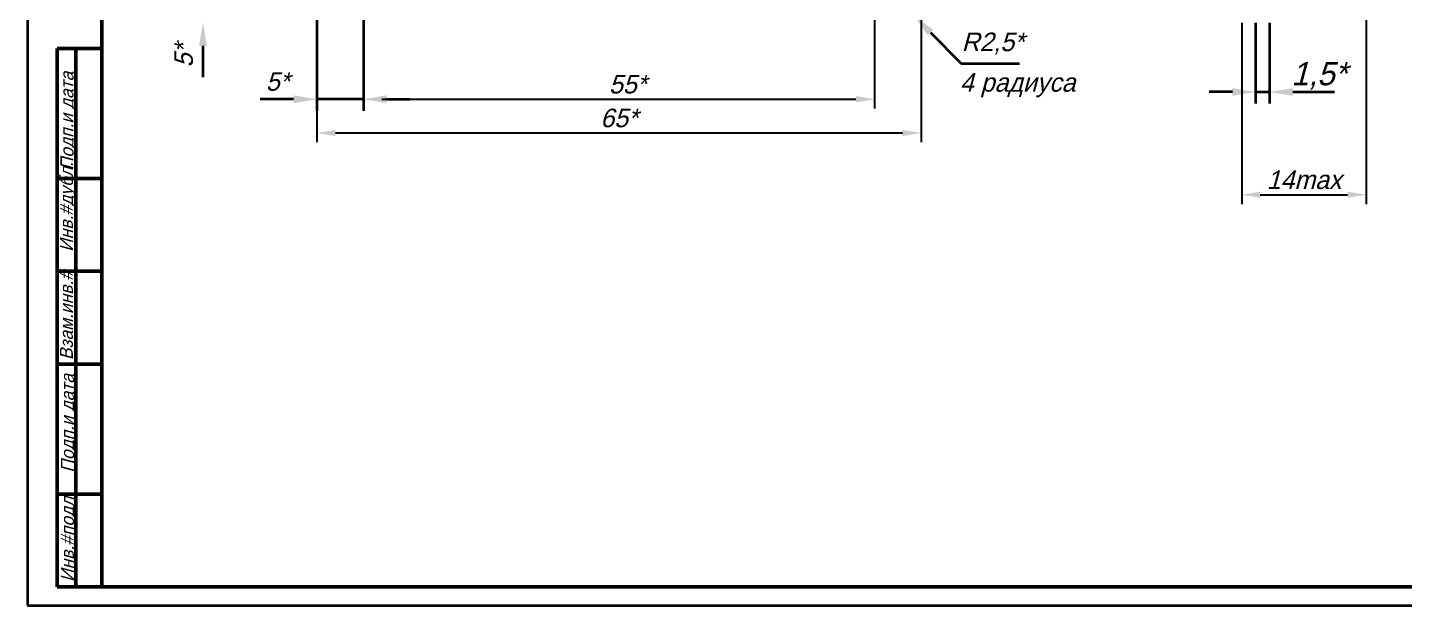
# Model space of a CAD drawing. Extents: x 23088 to 26685, y -1277 to -208.
# Drawn here: x 25871.6 to 26242, y -943.5 to -787.9 of the extents above; entities that cross this region are included whole.
import ezdxf

# ---------------------------------------------------------------- set-up
doc = ezdxf.new("R2010")
doc.units = 0
doc.header["$MEASUREMENT"] = 0
doc.layers.get('Defpoints').update_dxf_attribs({"color": 8, "linetype": 'CONTINUOUS'})
doc.layers.add('CONTUR', color=7, linetype='CONTINUOUS', lineweight=50)
doc.layers.add('DIM', color=1, linetype='CONTINUOUS', lineweight=35)
doc.layers.add('TEXT', color=1, linetype='CONTINUOUS')
doc.styles.add('ECKD', font='ec5cdwin.shx', dxfattribs={"oblique": 15})
doc.styles.get("Standard").update_dxf_attribs({"font": 'ec5cdwin.shx'})
doc.dimstyles.new('05', dxfattribs={"dimtxt": 5, "dimasz": 5, "dimexe": 2.5, "dimexo": 0, "dimgap": 1.5, "dimtad": 1, "dimtoh": 1, "dimlfac": 0.5, "dimtxsty": 'ECKD', "dimcen": -3, "dimdle": 1.25, "dimclrd": 256, "dimclre": 256, "dimclrt": 256, "dimaunit": 1, "dimadec": 0, "dimazin": 0, "dimtfac": 0.45, "dimtmove": 0, "dimatfit": 2, "dimfxl": 1, "dimtvp": 0.9, "dimtolj": 1, "dimtzin": 12, "dimarcsym": 1})

# ---------------------------------------------------------------- blocks, each defined once
blk = doc.blocks.new('*D683')
at = {"layer": 'Defpoints', "color": 0, "transparency": 16777216}
for p in [(25949.44, -780.35), (26111.94, -780.35), (26111.94, -816.3)]:
    blk.add_point(p, dxfattribs=at)
at = {"layer": 'DIM', "lineweight": -2, "transparency": 16777216}
for p, q in [((25949.44, -780.35), (25949.44, -818.8)), ((26111.94, -780.35), (26111.94, -818.8)), ((25954.44, -816.3), (26106.94, -816.3))]:
    blk.add_line(p, q, dxfattribs=at)
at = {"layer": 'DIM', "transparency": 16777216}
for points in [[(25954.44, -815.47), (25954.44, -817.13), (25949.44, -816.3)], [(26106.94, -815.47), (26106.94, -817.13), (26111.94, -816.3)]]:
    blk.add_solid(points, dxfattribs=at)
at = {"layer": 'DIM', "transparency": 16777216, "insert": (26030.69, -812.29), "char_height": 5, "attachment_point": 5, "style": 'ECKD'}
blk.add_mtext('\\A1;65*', dxfattribs=at)
blk = doc.blocks.new('*D687')
at = {"layer": 'Defpoints', "color": 0, "transparency": 16777216}
for p in [(25961.94, -774.1), (26099.44, -774.1), (26099.44, -807.21)]:
    blk.add_point(p, dxfattribs=at)
at = {"layer": 'DIM', "lineweight": -2, "transparency": 16777216}
for p, q in [((25961.94, -774.1), (25961.94, -809.71)), ((26099.44, -774.1), (26099.44, -809.71)), ((25966.94, -807.21), (26094.44, -807.21))]:
    blk.add_line(p, q, dxfattribs=at)
at = {"layer": 'DIM', "transparency": 16777216}
for points in [[(25966.94, -806.37), (25966.94, -808.04), (25961.94, -807.21)], [(26094.44, -806.37), (26094.44, -808.04), (26099.44, -807.21)]]:
    blk.add_solid(points, dxfattribs=at)
at = {"layer": 'DIM', "transparency": 16777216, "insert": (26033.03, -803.2), "char_height": 5, "attachment_point": 5, "style": 'ECKD'}
blk.add_mtext('\\A1;55*', dxfattribs=at)
blk = doc.blocks.new('*D688')
at = {"layer": 'Defpoints', "color": 0, "transparency": 16777216}
for p in [(26231.7, -662.11), (26198.2, -786.6), (26231.7, -832.93)]:
    blk.add_point(p, dxfattribs=at)
at = {"layer": 'DIM', "lineweight": -2, "transparency": 16777216}
for p, q in [((26231.7, -662.11), (26231.7, -835.43)), ((26198.2, -786.6), (26198.2, -835.43)), ((26203.2, -832.93), (26226.7, -832.93))]:
    blk.add_line(p, q, dxfattribs=at)
at = {"layer": 'DIM', "transparency": 16777216}
for points in [[(26203.2, -832.1), (26203.2, -833.76), (26198.2, -832.93)], [(26226.7, -832.1), (26226.7, -833.76), (26231.7, -832.93)]]:
    blk.add_solid(points, dxfattribs=at)
at = {"layer": 'DIM', "transparency": 16777216, "insert": (26214.95, -828.93), "char_height": 5, "attachment_point": 5, "style": 'ECKD'}
blk.add_mtext('\\A1;14max', dxfattribs=at)

msp = doc.modelspace()

# ---------------------------------------------------------------- linework, layer by layer
at = {"layer": 'CONTUR'}
for p, q in [((25891.617, -528.547), (25891.617, -938.547)), ((25879.617, -938.547), (25879.617, -793.547)), ((25879.617, -793.547), (25891.617, -793.547)), ((25884.617, -938.547), (25884.617, -793.547)), ((25879.617, -828.547), (25891.617, -828.547)), ((25879.617, -853.547), (25891.617, -853.547)), ((25879.617, -878.547), (25891.617, -878.547)), ((25879.617, -913.547), (25891.617, -913.547)), ((25891.617, -938.547), (25879.617, -938.547)), ((25891.617, -938.547), (26460.617, -938.547))]:
    msp.add_line(p, q, dxfattribs=at)
at = {"layer": 'DIM'}
for p, q in [((25871.617, -523.547), (25871.617, -943.547)), ((25961.939, -774.099), (25961.939, -810.333)), ((25949.443, -780.353), (25949.443, -810.333)), ((26201.948, -786.599), (26201.948, -808.378)), ((26205.698, -786.599), (26205.698, -808.378)), ((26114.478, -789.238), (26122.738, -797.591)), ((25918.793, -792.849), (25918.793, -801.234)), ((26122.738, -797.591), (26138.417, -797.591)), ((25943.193, -807.208), (25934.233, -807.208)), ((25961.939, -807.208), (25949.443, -807.208)), ((25968.189, -807.208), (25974.439, -807.208)), ((26195.698, -805.253), (26189.448, -805.253)), ((26201.948, -805.253), (26205.698, -805.253)), ((26211.948, -805.253), (26223.125, -805.253)), ((25871.617, -943.547), (26465.617, -943.547))]:
    msp.add_line(p, q, dxfattribs=at)
for points in [[(26115.219, -788.505), (26113.738, -789.97), (26110.084, -784.793)], [(25917.752, -792.849), (25919.835, -792.849), (25918.793, -786.599)], [(25943.193, -806.166), (25943.193, -808.25), (25949.443, -807.208)], [(25968.189, -806.166), (25968.189, -808.25), (25961.939, -807.208)], [(26195.698, -804.211), (26195.698, -806.295), (26201.948, -805.253)], [(26211.948, -804.211), (26211.948, -806.295), (26205.698, -805.253)]]:
    msp.add_solid(points, dxfattribs=at)

# ---------------------------------------------------------------- texts
at = {"layer": 'DIM', "style": 'ECKD', "oblique": 15}
for s, p in [('Подп.и дата', (25883.974, -826.317)), ('Взам.инв.#    Инв.#дубл.', (25883.816, -877.455)), ('Инв.#подл.    Подп.и дата', (25884.116, -937.189))]:
    msp.add_text(s, height=3.5, rotation=90, dxfattribs=at).set_placement(p)
at = {"layer": 'DIM', "insert": (25913.635, -795.465), "char_height": 5, "attachment_point": 5, "rotation": 90, "style": 'ECKD'}
msp.add_mtext('\\A1;5*', dxfattribs=at)
at = {"layer": 'DIM', "attachment_point": 5, "style": 'ECKD'}
for s, insert, char_height in [('\\A1;R2,5*', (26131.217, -792.224), 5), ('\\A1;5*', (25938.849, -802.462), 5), ('\\A1;1,5*', (26218.97, -800.904), 6.25)]:
    msp.add_mtext(s, dxfattribs=dict(at, insert=insert, char_height=char_height))
at = {"layer": 'TEXT', "oblique": 15}
msp.add_text('4 радиуса', height=5, dxfattribs=at).set_placement((26122.399, -805.181))

# ---------------------------------------------------------------- dimensions: what is measured, and where the dimension line sits
at = {"layer": 'DIM'}
for base, p1, p2, text, picture, middle in [((26231.698, -832.929), (26198.198, -786.599), (26231.698, -662.105), '14max', '*D688', (26214.948, -832.929)), ((26099.439, -807.208), (25961.939, -774.099), (26099.439, -774.099), '55*', '*D687', (26033.034, -807.208)), ((26111.939, -816.3), (25949.443, -780.353), (26111.939, -780.349), '65*', '*D683', (26030.691, -816.3))]:
    dim = msp.add_linear_dim(base=base, p1=p1, p2=p2, text=text, dimstyle='05', dxfattribs=at)
    dim.commit()
    dim.dimension.update_dxf_attribs({"geometry": picture, "text_midpoint": middle, "dimtype": 160})

doc.saveas('drawing.dxf')
